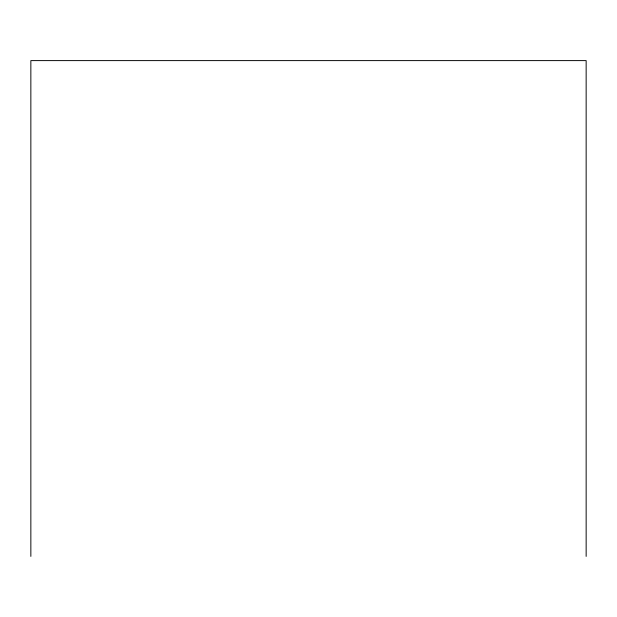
<?xml version="1.0" encoding="UTF-8"?>
<svg xmlns="http://www.w3.org/2000/svg" width="617" height="617" viewBox="0 0 617 617"><rect width="100%" height="100%" fill="white"/><g stroke="black" fill="none" stroke-linecap="round" stroke-linejoin="round"><path stroke-width="0.93" d="M586.15 556.395L586.15 60.605L30.85 60.605L30.85 556.395"/></g></svg>
